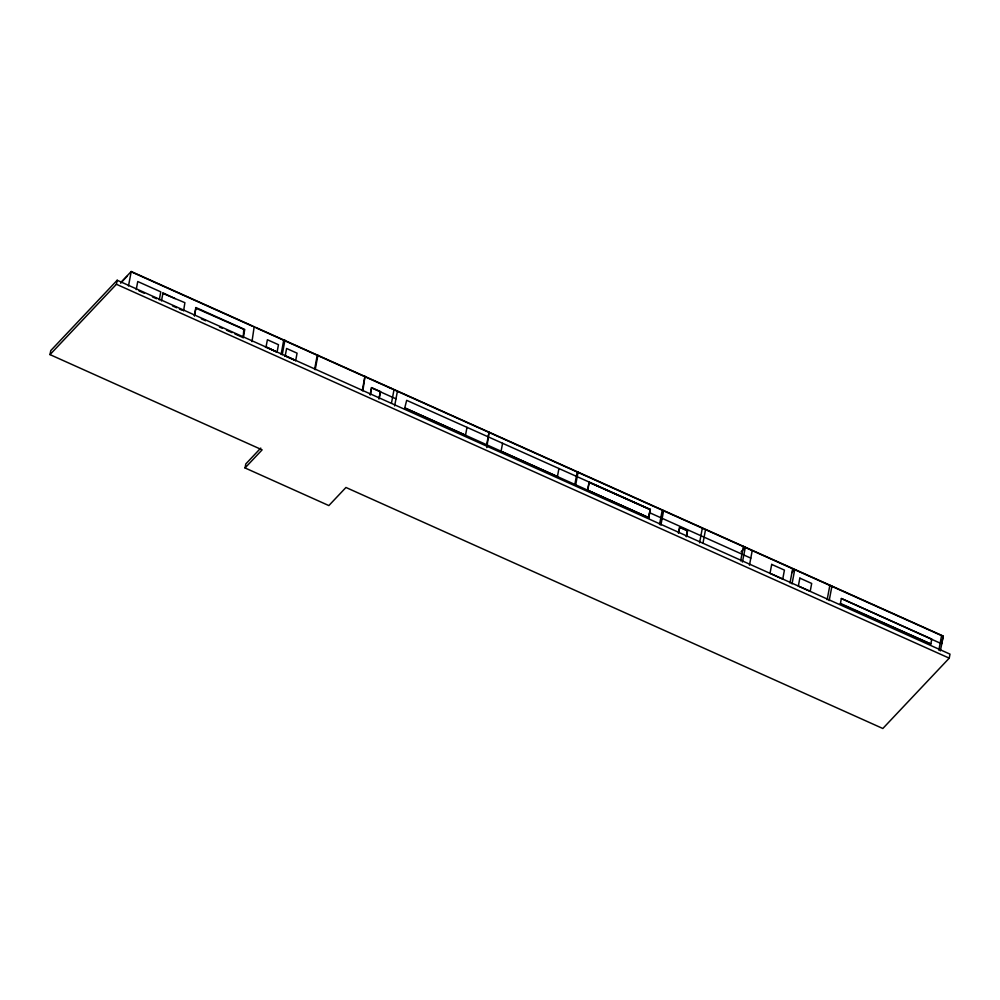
<?xml version="1.0" encoding="UTF-8"?>
<svg xmlns="http://www.w3.org/2000/svg" width="1000" height="1000" viewBox="0 0 1000 1000"><rect width="100%" height="100%" fill="white"/><g stroke="black" fill="none" stroke-linecap="round" stroke-linejoin="round"><path stroke-width="1.5" d="M234.85 333.913L243.212 337.663L243.787 329.35L195.525 308.025M183.588 310.9L184.887 302.688L162.587 293.288M281.125 354.338L283.812 339.65L284.938 340.15L282.213 354.825M648.612 517.888L650.337 509.525L589.075 482.3L587.537 490.4L648.612 517.888L650.275 509.425L406.675 400.337L404.538 408.762M589.263 482.1L587.712 490.275L648.8 517.688L650.275 509.425M195.95 307.575L194.45 315.775L195.95 307.575L244.762 329.487L243.212 337.663M362.887 390.812L364.988 376.188L362.275 390.538M251.988 341.65L254.137 327M370.138 394.85L371.625 387.625L380.45 391.587L379.113 398.675M245.037 467.95L262.125 449.85L50 354.613L50.763 350.588L117.175 280.25L950 654.137L949.237 658.162L882.825 728.5L345.95 487.475L328.85 505.575L245.037 467.95L245.8 463.925L260.75 448.088M50 354.613L116.412 284.275L117.175 280.25M128.5 285.975L131.225 271.5L943.3 636.062L940.35 650.913M136.225 289.625L137.75 281.525L160.775 291.863L159.25 299.962M161.462 300.963L162.987 292.863L175.087 298.625M277.075 352.137L278.475 344.712L267.4 339.738L265.988 347.163L277.075 352.137L266.062 346.825L265.487 347.425M295.675 360.613L297.075 353.175L286.6 348.475L285.2 355.913L295.675 360.613L285.225 355.8L284.625 356.425M314.575 369.4L317.312 354.9M315.188 369.675L317.925 355.175M370.288 394.688L371.625 387.625M378.925 398.862L380.45 391.587M391.5 402.975L394.012 389.725M394.637 405.913L397.413 391.25M467 427.35L465.513 435.188L405.2 408.113L648.8 517.688M486.675 444.712L489.05 432.175L486.788 447.562M502.587 443.288L501.075 451.262L557.425 476.562L558.938 468.525M574.85 484.4L577.25 471.7M575.688 484.787L578.088 472.075M659.525 524.55L662.3 509.875M660.875 525.15L663.65 510.475M678.438 533.15L679.725 527.125L687.562 530.638L686.462 536.475M678.625 532.95L679.725 527.125M686.275 536.663L687.562 530.638M699.562 542.812L702.325 528.225M703.037 542.837L705.525 529.675M740.65 560.85L743.388 546.388L745.35 547.263L742.412 562.05M749.463 565.212L752.212 550.625M789.975 583L792.675 568.7M792.013 583.913L794.725 569.612L791.625 572.888M827.138 599.712L829.862 585.325L831.912 586.237L829.188 600.625M841.363 598.513L840.337 603.925L930.837 644L931.762 639.087L841.363 598.513L941.688 643.825L943.088 636.287L256.087 327.875M938.825 650.188L941.575 635.625M120.662 282.688L131.225 271.5M120.775 282.987L127.088 276.3M556.763 477.262L557.425 476.562M741.1 551.763L745.35 547.263M389.263 387.562L391.112 388.4M131.3 271.85L252.712 326.362M589.075 482.3L650.1 509.625M371.438 387.825L395.975 398.837M649.55 512.675L750.8 558.125M679.538 527.312L687.375 530.837M840.438 603.413L930.837 644M138.925 290.85L144.35 293.275M152.475 296.925L156.537 298.75M172.525 305.925L176.675 307.787M179.438 309.037L182.213 310.275M201.412 318.9L205.588 320.775M219.525 327.025L222.312 328.275M226.488 330.163L232.062 332.663M116.412 284.275L949.237 658.162M771.7 564.4L770.013 573.325L782.738 579.062L784.425 570.112L771.7 564.4M799.837 578.125L798.337 586.062L810.2 591.325L811.688 583.45L799.837 578.125"/></g></svg>
